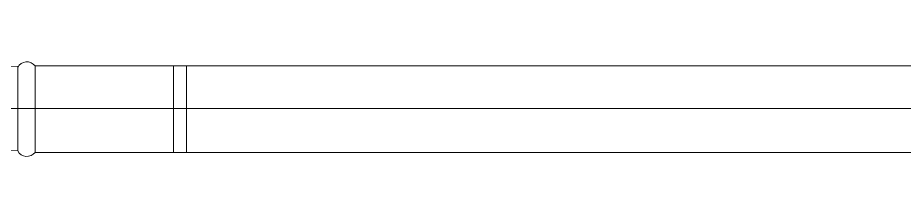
# Model space of a CAD drawing. Header units: millimetres. Extents: x 4688743 to 4806056, y -3017657 to -2960297.
# Drawn here: x 4752557.7 to 4752639.6, y -2967791 to -2967774.2 of the extents above; entities that cross this region are included whole.
import ezdxf

# ---------------------------------------------------------------- set-up
doc = ezdxf.new("R2010")
doc.units = ezdxf.units.MM
doc.header["$MEASUREMENT"] = 0
doc.layers.add('NEI-G-BRACKET-IN PLAN', color=115, linetype='Continuous', lineweight=5)
doc.layers.add('NEI-G-RCC FASTENER', color=253, linetype='Continuous', lineweight=5)

# ---------------------------------------------------------------- blocks, each defined once
blk = doc.blocks.new('Fischer')
at = {"layer": 'NEI-G-RCC FASTENER', "linetype": 'Continuous'}
for p, q in [((-1.599999999976715, 8.399999999950522), (-1.599999999976715, 0)), ((-1.599999999976715, 8.399999999950522), (0, 8.399999999950522)), ((0, 8.399999999950522), (0, -8.399999999950522)), ((-7.999999999941792, 6.799999999959255), (-7.391472625691677, 7.854000091509078)), ((-2.208527183509431, 7.854000091509078), (-7.391472625691677, 7.854000091509078)), ((-1.599999999976715, 6.799999999959255), (-2.208527183509431, 7.854000091509078)), ((-7.999999999941792, 6.799999999959255), (-7.999999999941792, 0)), ((112.6704645102727, 4.44832801815937), (93.12437581049744, 3.894208908066502)), ((112.6704645102727, 4.44832801815937), (112.7933099692745, 0.9304723739624025)), ((-9.599999999947613, 3.1000001525681), (-8.819999694766011, 3.940000152564607)), ((-8.819999694766011, 3.940000152564607), (-7.999999999941792, 3.940000152564607)), ((-8.819999694766011, -4.059999847391737), (-8.819999694766011, 3.940000152564607)), ((-2.208527183509431, 3.927000045761813), (-7.391472625691677, 3.927000045761813)), ((91.52437581052072, 3.940000152564607), (0, 3.940000152564607)), ((9.599999999947613, 3.940000152564607), (9.599999999947613, -4.059999847391737)), ((77.52437581057893, -4.059999847391737), (77.52437581057893, 3.940000152564607)), ((78.72437581059056, -4.059999847391737), (78.72437581059056, 3.940000152564607)), ((91.52437581052072, 3.940000152564607), (91.52437581052072, -4.059999847391737)), ((93.12437581049744, 3.920000076279393), (93.12437581049744, 3.462611770606598)), ((93.12437581049744, -3.462611770606598), (93.12437581049744, 3.462611770606598)), ((112.6889154380187, 3.920000076279393), (118.3393548910971, 3.920000076279393)), ((114.2513299887941, 3.920000076279393), (112.6994440024718, 3.618344116184743)), ((114.2513299887941, -3.920000076279393), (114.2513299887941, 3.920000076279393)), ((114.6513299887883, 3.440000152564607), (114.2513299887941, 3.920000076279393)), ((114.6513299887883, -3.440000152564607), (114.6513299887883, 3.440000152564607)), ((118.3393548910971, -3.920000076279393), (118.3393548910971, 3.920000076279393)), ((118.3393548910971, 3.920000076279393), (120.6025690024253, 0)), ((-11.99999999994179, 3.1000001525681), (-12.39999999993597, 2.700000152573918)), ((-12.39999999993597, 2.700000152573918), (-12.39999999993597, -2.819999847415599)), ((-11.99999999994179, 3.1000001525681), (-9.599999999947613, 3.1000001525681)), ((-11.99999999994179, -3.219999847409781), (-11.99999999994179, 3.1000001525681)), ((-9.599999999947613, 3.1000001525681), (-9.599999999947613, -3.219999847409781)), ((112.7933099692745, 0.9304723739624025), (93.9243758104858, 0.3999999999941792)), ((-7.999999999970896, -6.799999999959255), (-7.999999999941792, 0)), ((-1.60000000000582, -8.399999999950522), (-1.599999999976715, 0)), ((93.9243758104858, 0.3999999999941792), (93.9243758104858, -0.3999999999941792)), ((108.4894342368643, 0.7801776409178274), (108.4894342368643, -0.7801776409178274)), ((120.6025690024253, 0), (118.3393548910971, -3.920000076279393)), ((112.7933099692745, -0.9304723739624025), (93.9243758104858, -0.3999999999941792)), ((112.6704645102727, -4.44832801815937), (112.7933099692745, -0.9304723739624025)), ((-11.99999999994179, -3.219999847409781), (-12.39999999993597, -2.819999847415599)), ((-9.599999999947613, -3.219999847409781), (-11.99999999994179, -3.219999847409781)), ((-9.599999999947613, -3.219999847409781), (-8.819999694766011, -4.059999847391737)), ((-8.819999694766011, -4.059999847391737), (-7.999999999970896, -4.059999847391737)), ((-2.208527183509431, -3.927000045761813), (-7.391472625691677, -3.927000045761813)), ((91.52437581052072, -4.059999847391737), (0, -4.059999847391737)), ((93.12437581049744, -3.920000076279393), (93.12437581049744, -3.462611770606598)), ((112.6704645102727, -4.44832801815937), (93.12437581049744, -3.894208908066502)), ((112.6889154380187, -3.920000076279393), (118.3393548910971, -3.920000076279393)), ((112.6994440024718, -3.618344116184743), (114.2513299887941, -3.920000076279393)), ((114.6513299887883, -3.440000152564607), (114.2513299887941, -3.920000076279393)), ((-7.999999999970896, -6.799999999959255), (-7.391472625691677, -7.854000091509078)), ((-1.60000000000582, -6.799999999959255), (-2.208527183509431, -7.854000091509078)), ((-2.208527183509431, -7.854000091509078), (-7.391472625691677, -7.854000091509078)), ((-1.60000000000582, -8.399999999950522), (0, -8.399999999950522))]:
    blk.add_line(p, q, dxfattribs=at)
at = {"layer": 'NEI-G-RCC FASTENER'}
for p, q in [((9.599999999947613, 3.290800094589938), (0, 3.290800094589938)), ((-13.33468846569303, -0.0044496406408143), (124.1009357786097, -0.0044496406408143)), ((9.599999999947613, -3.410800170880975), (0, -3.410800170880975))]:
    blk.add_line(p, q, dxfattribs=at)
at = {"layer": 'NEI-G-RCC FASTENER', "linetype": 'Continuous'}
for centre, radius, start, end in [((-4.527979660022538, 5.890499877903494), 3.472020339946872, 145.5615405233899, 214.4384694938077), ((-5.072020339925074, 5.890499877903494), 3.472020339946872, 325.5615355159505, 34.43847450287798), ((92.28053425776308, 3.368965911853591), 0.9475532531686572, 27.05796333044933, 142.9407422977843), ((4.975290679896716, 0), 12.97529144280028, 162.383039695769, 197.6169686149635), ((-14.57529144280124, 0), 12.97529144280028, 342.383034686787, 17.61697533117684), ((-4.527979660022538, -5.890499877903494), 3.472020339946872, 145.5615405233899, 214.4384694938077), ((-5.072020339925074, -5.890499877903494), 3.472020339946872, 325.5615355159505, 34.43847450287798), ((92.28053425776308, -3.488965988144627), 0.9475532531686572, 217.0592506435368, 332.9420330272125)]:
    blk.add_arc(centre, radius, start, end, dxfattribs=at)
blk = doc.blocks.new('bracket@ rcc')
at = {"layer": 'NEI-G-RCC FASTENER', "extrusion": (0, 0, -1), "zscale": -1, "rotation": 90}
blk.add_blockref('Fischer', (-10.28255445054674, -10.36504371277986), dxfattribs=at)

msp = doc.modelspace()

# ---------------------------------------------------------------- linework, layer by layer
at = {"layer": 'NEI-G-RCC FASTENER', "linetype": 'Continuous'}
for p, q in [((4752559.30875215, -2967778.697245892, 303.0646663715314), (4752650.833127961, -2967778.697245892, 303.0646663715314)), ((4752559.30875215, -2967778.697245892, 303.0646663715314), (4752559.30875215, -2967786.697245892, 303.0646663715314)), ((4752572.10875215, -2967786.697245892, 303.0646663715314), (4752572.10875215, -2967778.697245892, 303.0646663715314)), ((4752573.308752148, -2967786.697245892, 303.0646663715314), (4752573.308752148, -2967778.697245892, 303.0646663715314)), ((4752559.30875215, -2967786.697245892, 303.0646663715314), (4752650.833127961, -2967786.697245892, 303.0646663715314))]:
    msp.add_line(p, q, dxfattribs=at)
at = {"layer": 'NEI-G-RCC FASTENER'}
msp.add_line((4752664.167816427, -2967782.641695685, 303.0646663715314), (4752526.732192182, -2967782.641695685, 303.0646663715314), dxfattribs=at)
at = {"layer": 'NEI-G-RCC FASTENER', "linetype": 'Continuous'}
for centre, start, end in [((4752558.552593702, -2967779.268280135, 303.0646663715314), 37.05925770760727, 152.9420366819205), ((4752558.552593702, -2967786.126212034, 303.0646663715314), 207.0579669692538, 322.9407493787571)]:
    msp.add_arc(centre, 0.9475532531686572, start, end, dxfattribs=at)

# ---------------------------------------------------------------- block references
at = {"layer": 'NEI-G-BRACKET-IN PLAN', "color": 8, "rotation": 90}
msp.add_blockref('bracket@ rcc', (4752640.468084249, -2967792.919800495, 303.0646663715314), dxfattribs=at)

doc.saveas('drawing.dxf')
